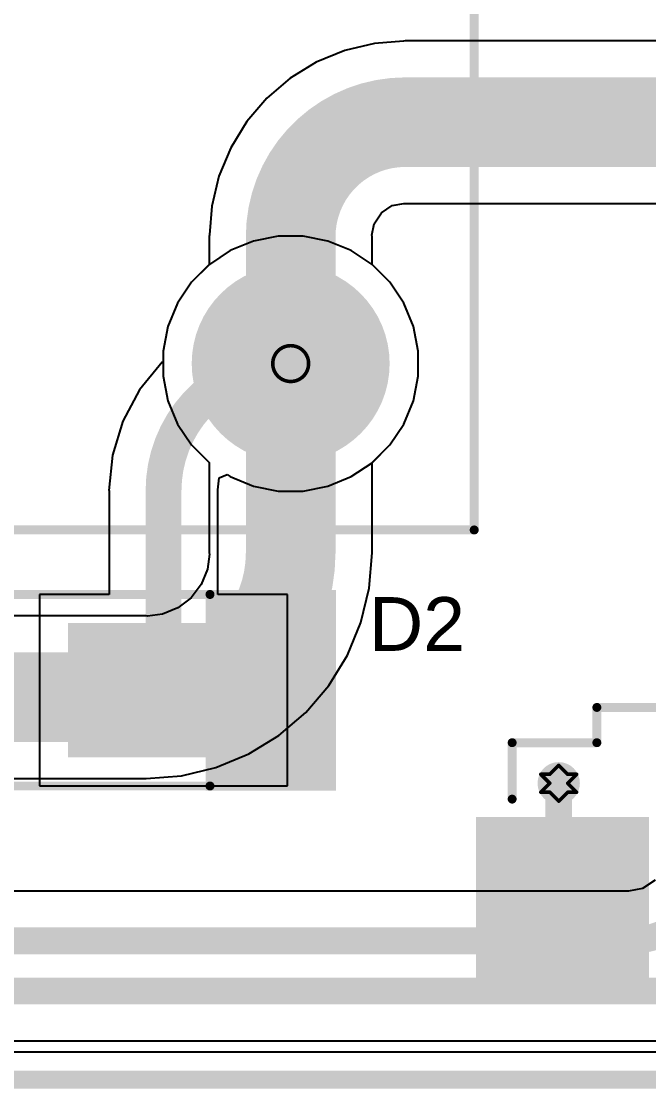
# Model space of a CAD drawing. Header units: inches. Extents: x -4 to 182, y -4 to 85.
# Drawn here: x 24.54 to 33.43, y -4.13 to 11.01 of the extents above; entities that cross this region are included whole.
import ezdxf

# ---------------------------------------------------------------- set-up
doc = ezdxf.new("R2010")
doc.units = ezdxf.units.IN
for name, color, linetype in [('Board Outline', 216, 'Continuous'), ('Bottom Layer', 5, 'Continuous'), ('Bottom Solder', 6, 'Continuous'), ('Drill Drawing', 1, 'Continuous'), ('Multi-Layer', 9, 'Continuous'), ('Pad Holes', 156, 'Continuous'), ('Top Layer', 1, 'Continuous'), ('Top Overlay', 2, 'Continuous'), ('Top Paste', 8, 'Continuous'), ('Top Solder', 216, 'Continuous'), ('Via Holes', 16, 'Continuous')]:
    doc.layers.add(name, color=color, linetype=linetype)
doc.styles.add('Arial', font='', dxfattribs={"height": 0.2})
doc.styles.get('Arial').set_extended_font_data('Arial')

# ---------------------------------------------------------------- blocks, each defined once
blk = doc.blocks.new('G2RL_1A_E2_CV_HA_DC12_13')
at = {"layer": 'Bottom Layer'}
h = blk.add_hatch(color=5, dxfattribs=at)
edge = h.paths.add_edge_path()
edge.add_arc((-12.5, -3.75), 1.3, 0, 360)
at = {"layer": 'Bottom Solder'}
h = blk.add_hatch(color=6, dxfattribs=at)
edge = h.paths.add_edge_path()
edge.add_arc((-12.5, -3.75), 1.402, 0, 360)
at = {"layer": 'Multi-Layer'}
h = blk.add_hatch(color=9, dxfattribs=at)
edge = h.paths.add_edge_path()
edge.add_arc((-12.5, -3.75), 1.3, 0, 360)
at = {"layer": 'Pad Holes'}
h = blk.add_hatch(color=7, dxfattribs=at)
edge = h.paths.add_edge_path()
edge.add_arc((-12.5, -3.75), 0.65, 0, 360)
at = {"layer": 'Top Layer'}
h = blk.add_hatch(color=1, dxfattribs=at)
edge = h.paths.add_edge_path()
edge.add_arc((-12.5, -3.75), 1.3, 0, 360)
at = {"layer": 'Top Solder'}
h = blk.add_hatch(color=216, dxfattribs=at)
edge = h.paths.add_edge_path()
edge.add_arc((-12.5, -3.75), 1.402, 0, 360)
at = {"layer": 'Top Overlay'}
for points in [[(-14.859, 6.401, 0.127, 0.127, 0), (-14.859, -6.35, 0.127, 0.127, 0)], [(-10.744, -3.759, 0.4, 0.4, 0), (-10.871, -3.886, 0.4, 0.4, 0)], [(-10.744, -3.759, 0.4, 0.4, 0), (-10.744, -4.013, 0.4, 0.4, 0)], [(-10.871, -3.886, 0.4, 0.4, 0), (-10.744, -4.013, 0.4, 0.4, 0)], [(-14.859, -6.35, 0.127, 0.127, 0), (14.199, -6.35, 0.127, 0.127, 0)]]:
    blk.add_lwpolyline(points, format="xyseb", dxfattribs=at)
for points in [[(-10.844, -3.759, 0.2, 0.2, 1), (-10.644, -3.759, 0.2, 0.2, 1)], [(-10.844, -3.759, 0.2, 0.2, 1), (-10.644, -3.759, 0.2, 0.2, 1)], [(-10.971, -3.886, 0.2, 0.2, 1), (-10.771, -3.886, 0.2, 0.2, 1)], [(-10.971, -3.886, 0.2, 0.2, 1), (-10.771, -3.886, 0.2, 0.2, 1)], [(-10.844, -4.013, 0.2, 0.2, 1), (-10.644, -4.013, 0.2, 0.2, 1)], [(-10.844, -4.013, 0.2, 0.2, 1), (-10.644, -4.013, 0.2, 0.2, 1)], [(-14.891, -6.35, 0.0635, 0.0635, 1), (-14.827, -6.35, 0.0635, 0.0635, 1)], [(-14.891, -6.35, 0.0635, 0.0635, 1), (-14.827, -6.35, 0.0635, 0.0635, 1)]]:
    blk.add_lwpolyline(points, format="xyseb", close=True, dxfattribs=at)
blk = doc.blocks.new('HC_1_25_6PLT_18')
at = {"layer": 'Top Layer'}
for points in [[(-2.775, 0.277), (-3.475, 0.277), (-3.475, 2.277), (-2.775, 2.277)], [(-1.525, 0.275), (-2.225, 0.275), (-2.225, 2.275), (-1.525, 2.275)], [(-0.275, 0.275), (-0.975, 0.275), (-0.975, 2.275), (-0.275, 2.275)], [(0.975, 0.275), (0.275, 0.275), (0.275, 2.275), (0.975, 2.275)], [(2.225, 0.273), (1.525, 0.273), (1.525, 2.273), (2.225, 2.273)], [(3.475, 0.273), (2.775, 0.273), (2.775, 2.273), (3.475, 2.273)], [(-6.575, -0.027), (-4.225, -0.027), (-4.225, -2.527), (-6.575, -2.527)], [(4.225, -0.027), (6.575, -0.027), (6.575, -2.527), (4.225, -2.527)]]:
    blk.add_hatch(color=1, dxfattribs=at).paths.add_polyline_path(points)
at = {"layer": 'Top Paste'}
for points in [[(-2.775, 0.277), (-3.475, 0.277), (-3.475, 2.277), (-2.775, 2.277)], [(-1.525, 0.275), (-2.225, 0.275), (-2.225, 2.275), (-1.525, 2.275)], [(-0.275, 0.275), (-0.975, 0.275), (-0.975, 2.275), (-0.275, 2.275)], [(0.975, 0.275), (0.275, 0.275), (0.275, 2.275), (0.975, 2.275)], [(2.225, 0.273), (1.525, 0.273), (1.525, 2.273), (2.225, 2.273)], [(3.475, 0.273), (2.775, 0.273), (2.775, 2.273), (3.475, 2.273)], [(-6.575, -0.027), (-4.225, -0.027), (-4.225, -2.527), (-6.575, -2.527)], [(4.225, -0.027), (6.575, -0.027), (6.575, -2.527), (4.225, -2.527)]]:
    blk.add_hatch(color=8, dxfattribs=at).paths.add_polyline_path(points)
at = {"layer": 'Top Solder'}
for points in [[(-2.674, 0.175), (-3.577, 0.175), (-3.577, 2.378), (-2.674, 2.378)], [(-1.423, 0.173), (-2.327, 0.173), (-2.327, 2.376), (-1.423, 2.376)], [(-0.173, 0.174), (-1.077, 0.174), (-1.077, 2.377), (-0.173, 2.377)], [(1.077, 0.173), (0.173, 0.173), (0.173, 2.376), (1.077, 2.376)], [(2.327, 0.171), (1.423, 0.171), (1.423, 2.374), (2.327, 2.374)], [(3.577, 0.171), (2.673, 0.171), (2.673, 2.374), (3.577, 2.374)], [(-6.625, 0.023), (-4.175, 0.023), (-4.175, -2.577), (-6.625, -2.577)], [(4.175, 0.023), (6.625, 0.023), (6.625, -2.577), (4.175, -2.577)]]:
    blk.add_hatch(color=216, dxfattribs=at).paths.add_polyline_path(points)
at = {"layer": 'Top Overlay'}
for points in [[(-3.905, 2.272, 0.127, 0.127, 0), (-3.679, 2.047, 0.127, 0.127, 0)], [(-3.905, 1.821, 0.127, 0.127, 0), (-3.905, 2.272, 0.127, 0.127, 0)], [(-3.905, 1.821, 0.127, 0.127, 0), (-3.679, 2.047, 0.127, 0.127, 0)], [(-4.912, 1.575, 0.127, 0.127, 0), (-3.706, 1.575, 0.127, 0.127, 0)], [(-4.912, 1.075, 0.127, 0.127, 0), (-4.912, 1.575, 0.127, 0.127, 0)], [(-2.544, 1.575, 0.127, 0.127, 0), (-2.456, 1.575, 0.127, 0.127, 0)], [(-1.294, 1.575, 0.127, 0.127, 0), (-1.206, 1.575, 0.127, 0.127, 0)], [(-0.044, 1.575, 0.127, 0.127, 0), (0.044, 1.575, 0.127, 0.127, 0)], [(1.206, 1.575, 0.127, 0.127, 0), (1.294, 1.575, 0.127, 0.127, 0)], [(2.456, 1.575, 0.127, 0.127, 0), (2.544, 1.575, 0.127, 0.127, 0)], [(3.706, 1.575, 0.127, 0.127, 0), (5.088, 1.575, 0.127, 0.127, 0)], [(5.088, 1.075, 0.127, 0.127, 0), (5.088, 1.575, 0.127, 0.127, 0)], [(-6.112, 1.075, 0.127, 0.127, 0), (-4.912, 1.075, 0.127, 0.127, 0)], [(-6.112, 0.275, 0.127, 0.127, 0), (-6.112, 1.075, 0.127, 0.127, 0)], [(5.088, 1.075, 0.127, 0.127, 0), (6.088, 1.075, 0.127, 0.127, 0)], [(6.088, 0.275, 0.127, 0.127, 0), (6.088, 1.075, 0.127, 0.127, 0)], [(-3.994, -2.125, 0.127, 0.127, 0), (3.994, -2.125, 0.127, 0.127, 0)]]:
    blk.add_lwpolyline(points, format="xyseb", dxfattribs=at)
for points in [[(-3.936, 2.272, 0.0635, 0.0635, 1), (-3.873, 2.272, 0.0635, 0.0635, 1)], [(-3.936, 2.272, 0.0635, 0.0635, 1), (-3.873, 2.272, 0.0635, 0.0635, 1)], [(-3.711, 2.047, 0.0635, 0.0635, 1), (-3.647, 2.047, 0.0635, 0.0635, 1)], [(-3.711, 2.047, 0.0635, 0.0635, 1), (-3.647, 2.047, 0.0635, 0.0635, 1)], [(-3.936, 1.821, 0.0635, 0.0635, 1), (-3.873, 1.821, 0.0635, 0.0635, 1)], [(-3.936, 1.821, 0.0635, 0.0635, 1), (-3.873, 1.821, 0.0635, 0.0635, 1)], [(-4.944, 1.575, 0.0635, 0.0635, 1), (-4.881, 1.575, 0.0635, 0.0635, 1)], [(-4.944, 1.575, 0.0635, 0.0635, 1), (-4.881, 1.575, 0.0635, 0.0635, 1)], [(-3.738, 1.575, 0.0635, 0.0635, 1), (-3.674, 1.575, 0.0635, 0.0635, 1)], [(-2.576, 1.575, 0.0635, 0.0635, 1), (-2.512, 1.575, 0.0635, 0.0635, 1)], [(-2.488, 1.575, 0.0635, 0.0635, 1), (-2.424, 1.575, 0.0635, 0.0635, 1)], [(-1.326, 1.575, 0.0635, 0.0635, 1), (-1.262, 1.575, 0.0635, 0.0635, 1)], [(-1.238, 1.575, 0.0635, 0.0635, 1), (-1.174, 1.575, 0.0635, 0.0635, 1)], [(-0.076, 1.575, 0.0635, 0.0635, 1), (-0.012, 1.575, 0.0635, 0.0635, 1)], [(0.012, 1.575, 0.0635, 0.0635, 1), (0.076, 1.575, 0.0635, 0.0635, 1)], [(1.174, 1.575, 0.0635, 0.0635, 1), (1.238, 1.575, 0.0635, 0.0635, 1)], [(1.262, 1.575, 0.0635, 0.0635, 1), (1.326, 1.575, 0.0635, 0.0635, 1)], [(2.424, 1.575, 0.0635, 0.0635, 1), (2.488, 1.575, 0.0635, 0.0635, 1)], [(2.512, 1.575, 0.0635, 0.0635, 1), (2.576, 1.575, 0.0635, 0.0635, 1)], [(3.674, 1.575, 0.0635, 0.0635, 1), (3.738, 1.575, 0.0635, 0.0635, 1)], [(5.056, 1.575, 0.0635, 0.0635, 1), (5.119, 1.575, 0.0635, 0.0635, 1)], [(5.056, 1.575, 0.0635, 0.0635, 1), (5.119, 1.575, 0.0635, 0.0635, 1)], [(-6.144, 1.075, 0.0635, 0.0635, 1), (-6.081, 1.075, 0.0635, 0.0635, 1)], [(-6.144, 1.075, 0.0635, 0.0635, 1), (-6.081, 1.075, 0.0635, 0.0635, 1)], [(-4.944, 1.075, 0.0635, 0.0635, 1), (-4.881, 1.075, 0.0635, 0.0635, 1)], [(-4.944, 1.075, 0.0635, 0.0635, 1), (-4.881, 1.075, 0.0635, 0.0635, 1)], [(5.056, 1.075, 0.0635, 0.0635, 1), (5.119, 1.075, 0.0635, 0.0635, 1)], [(5.056, 1.075, 0.0635, 0.0635, 1), (5.119, 1.075, 0.0635, 0.0635, 1)], [(6.056, 1.075, 0.0635, 0.0635, 1), (6.119, 1.075, 0.0635, 0.0635, 1)], [(6.056, 1.075, 0.0635, 0.0635, 1), (6.119, 1.075, 0.0635, 0.0635, 1)], [(-6.144, 0.275, 0.0635, 0.0635, 1), (-6.081, 0.275, 0.0635, 0.0635, 1)], [(6.056, 0.275, 0.0635, 0.0635, 1), (6.119, 0.275, 0.0635, 0.0635, 1)], [(-4.026, -2.125, 0.0635, 0.0635, 1), (-3.962, -2.125, 0.0635, 0.0635, 1)], [(3.962, -2.125, 0.0635, 0.0635, 1), (4.026, -2.125, 0.0635, 0.0635, 1)]]:
    blk.add_lwpolyline(points, format="xyseb", close=True, dxfattribs=at)
blk = doc.blocks.new('SMA_21')
at = {"layer": 'Top Layer'}
for points in [[(-3.25, 0.85), (-0.75, 0.85), (-0.75, -0.85), (-3.25, -0.85)], [(0.75, 0.85), (3.25, 0.85), (3.25, -0.85), (0.75, -0.85)]]:
    blk.add_hatch(color=1, dxfattribs=at).paths.add_polyline_path(points)
at = {"layer": 'Top Overlay'}
for points in [[(-4.445, -1.422), (-3.278, -1.422), (-3.278, 1.422), (-4.445, 1.422)], [(-3.3, 0.924), (-2.596, 0.924), (-2.596, 1.422), (-3.3, 1.422)], [(-3.3, -1.422), (-2.596, -1.422), (-2.596, -0.924), (-3.3, -0.924)]]:
    blk.add_hatch(color=2, dxfattribs=at).paths.add_polyline_path(points)
at = {"layer": 'Top Paste'}
for points in [[(-3.25, 0.85), (-0.75, 0.85), (-0.75, -0.85), (-3.25, -0.85)], [(0.75, 0.85), (3.25, 0.85), (3.25, -0.85), (0.75, -0.85)]]:
    blk.add_hatch(color=8, dxfattribs=at).paths.add_polyline_path(points)
at = {"layer": 'Top Solder'}
for points in [[(-3.352, 0.952), (-0.648, 0.952), (-0.648, -0.952), (-3.352, -0.952)], [(0.648, 0.952), (3.352, 0.952), (3.352, -0.952), (0.648, -0.952)]]:
    blk.add_hatch(color=216, dxfattribs=at).paths.add_polyline_path(points)
at = {"layer": 'Top Overlay'}
for points in [[(2.061, 1.358, 0.127, 0.127, 0), (-2.658, 1.358, 0.127, 0.127, 0)], [(2.061, 1.358, 0.127, 0.127, 0), (2.061, 1.012, 0.127, 0.127, 0)], [(2.061, -1.012, 0.127, 0.127, 0), (2.061, -1.358, 0.127, 0.127, 0)], [(2.061, -1.358, 0.127, 0.127, 0), (-2.658, -1.358, 0.127, 0.127, 0)]]:
    blk.add_lwpolyline(points, format="xyseb", dxfattribs=at)
for points in [[(-2.69, 1.358, 0.0635, 0.0635, 1), (-2.626, 1.358, 0.0635, 0.0635, 1)], [(2.029, 1.358, 0.0635, 0.0635, 1), (2.093, 1.358, 0.0635, 0.0635, 1)], [(2.029, 1.358, 0.0635, 0.0635, 1), (2.093, 1.358, 0.0635, 0.0635, 1)], [(2.029, 1.012, 0.0635, 0.0635, 1), (2.093, 1.012, 0.0635, 0.0635, 1)], [(2.029, -1.012, 0.0635, 0.0635, 1), (2.093, -1.012, 0.0635, 0.0635, 1)], [(-2.69, -1.358, 0.0635, 0.0635, 1), (-2.626, -1.358, 0.0635, 0.0635, 1)], [(2.029, -1.358, 0.0635, 0.0635, 1), (2.093, -1.358, 0.0635, 0.0635, 1)], [(2.029, -1.358, 0.0635, 0.0635, 1), (2.093, -1.358, 0.0635, 0.0635, 1)]]:
    blk.add_lwpolyline(points, format="xyseb", close=True, dxfattribs=at)

msp = doc.modelspace()

# ---------------------------------------------------------------- hatches: boundary and pattern name
at = {"layer": 'Bottom Layer'}
h = msp.add_hatch(color=5, dxfattribs=at)
edge = h.paths.add_edge_path()
edge.add_arc((32.156, 0.203), 0.3, 0, 360)
at = {"layer": 'Top Layer'}
h = msp.add_hatch(color=1, dxfattribs=at)
edge = h.paths.add_edge_path()
edge.add_arc((32.156, 0.203), 0.3, 0, 360)
at = {"layer": 'Via Holes'}
h = msp.add_hatch(color=7, dxfattribs=at)
edge = h.paths.add_edge_path()
edge.add_arc((32.156, 0.203), 0.15, 0, 360)

# ---------------------------------------------------------------- linework, layer by layer
at = {"layer": 'Board Outline'}
msp.add_lwpolyline([(-1, -4, 0.254, 0.254, 0), (50.174, -4, 0.254, 0.254, 0)], format="xyseb", dxfattribs=at)
at = {"layer": 'Bottom Layer'}
for p, q in [((29.548, 10.693), (29.124, 10.592)), ((29.957, 10.725), (29.548, 10.693)), ((29.981, 10.729), (29.957, 10.725)), ((37.56, 10.729), (29.981, 10.729)), ((29.124, 10.592), (28.722, 10.425)), ((28.722, 10.425), (28.351, 10.198)), ((28.351, 10.198), (28.02, 9.915)), ((28.02, 9.915), (27.737, 9.584)), ((27.737, 9.584), (27.51, 9.213)), ((27.51, 9.213), (27.343, 8.811)), ((27.343, 8.811), (27.242, 8.387)), ((27.242, 8.387), (27.209, 7.978)), ((29.645, 8.29), (29.799, 8.393)), ((29.799, 8.393), (29.962, 8.425)), ((29.962, 8.425), (29.981, 8.423)), ((29.981, 8.423), (37.56, 8.423)), ((29.542, 8.136), (29.645, 8.29)), ((29.509, 7.972), (29.542, 8.136)), ((27.209, 7.978), (27.206, 7.953)), ((27.206, 7.953), (27.206, 7.557)), ((29.512, 7.953), (29.509, 7.972)), ((29.512, 7.557), (29.512, 7.953)), ((27.206, 7.557), (26.955, 7.305)), ((29.763, 7.305), (29.512, 7.557)), ((26.955, 7.305), (26.757, 7.009)), ((29.961, 7.009), (29.763, 7.305)), ((26.757, 7.009), (26.621, 6.68)), ((30.098, 6.68), (29.961, 7.009)), ((26.621, 6.68), (26.551, 6.331)), ((30.167, 6.331), (30.098, 6.68)), ((26.551, 6.331), (26.551, 5.975)), ((30.167, 5.975), (30.167, 6.331)), ((26.551, 5.975), (26.621, 5.625)), ((30.098, 5.625), (30.167, 5.975)), ((26.621, 5.625), (26.757, 5.296)), ((29.961, 5.296), (30.098, 5.625)), ((26.757, 5.296), (26.955, 5)), ((29.763, 5), (29.961, 5.296)), ((26.955, 5), (27.206, 4.749)), ((29.512, 4.749), (29.763, 5)), ((27.206, 4.749), (27.206, 3.47)), ((29.512, 3.47), (29.512, 4.749)), ((27.209, 3.451), (27.18, 3.237)), ((27.206, 3.47), (27.209, 3.451)), ((29.473, 2.969), (29.512, 3.47)), ((29.512, 3.47), (29.512, 3.47)), ((27.18, 3.237), (27.091, 3.02)), ((27.091, 3.02), (26.948, 2.834)), ((29.355, 2.481), (29.473, 2.969)), ((26.948, 2.834), (26.761, 2.691)), ((26.312, 2.575), (16.234, 2.575)), ((26.33, 2.573), (26.312, 2.575)), ((26.545, 2.601), (26.33, 2.573)), ((26.761, 2.691), (26.545, 2.601)), ((29.163, 2.017), (29.355, 2.481)), ((28.901, 1.589), (29.163, 2.017)), ((28.575, 1.207), (28.901, 1.589)), ((28.193, 0.881), (28.575, 1.207)), ((27.765, 0.618), (28.193, 0.881)), ((27.301, 0.426), (27.765, 0.618)), ((26.312, 0.27), (26.812, 0.309)), ((26.812, 0.309), (27.301, 0.426)), ((16.234, 0.27), (26.312, 0.27)), ((26.312, 0.27), (26.312, 0.27)), ((33.521, -1.17), (33.342, -1.289)), ((33.131, -1.327), (4.747, -1.327)), ((33.143, -1.329), (33.131, -1.327)), ((33.342, -1.289), (33.143, -1.329)), ((17.261, -3.448), (34.931, -3.448)), ((50.345, -3.612), (17.139, -3.612))]:
    msp.add_line(p, q, dxfattribs=at)
for points in [[(28.359, 7.953, 1.27, 1.27, -0.414214), (29.981, 9.576, 1.27, 1.27, 0)], [(29.981, 9.576, 1.27, 1.27, 0), (37.56, 9.576, 1.27, 1.27, 0)], [(28.359, 3.47, 1.27, 1.27, 0), (28.359, 7.953, 1.27, 1.27, 0)], [(28.359, 3.47, 1.27, 1.27, -0.414214), (26.312, 1.422, 1.27, 1.27, 0)], [(16.234, 1.422, 1.27, 1.27, 0), (26.312, 1.422, 1.27, 1.27, 0)], [(34.383, -0.78, 0.381, 0.381, -0.414214), (33.131, -2.032, 0.381, 0.381, 0)], [(4.747, -2.032, 0.381, 0.381, 0), (33.131, -2.032, 0.381, 0.381, 0)], [(16.866, -2.743, 0.381, 0.381, 0), (34.931, -2.743, 0.381, 0.381, 0)]]:
    msp.add_lwpolyline(points, format="xyseb", dxfattribs=at)
for points in [[(29.664, 9.576, 0.635, 0.635, 1), (30.299, 9.576, 0.635, 0.635, 1)], [(29.664, 9.576, 0.635, 0.635, 1), (30.299, 9.576, 0.635, 0.635, 1)], [(28.042, 7.953, 0.635, 0.635, 1), (28.677, 7.953, 0.635, 0.635, 1)], [(28.042, 7.953, 0.635, 0.635, 1), (28.677, 7.953, 0.635, 0.635, 1)], [(28.042, 3.47, 0.635, 0.635, 1), (28.677, 3.47, 0.635, 0.635, 1)], [(28.042, 3.47, 0.635, 0.635, 1), (28.677, 3.47, 0.635, 0.635, 1)], [(25.994, 1.422, 0.635, 0.635, 1), (26.629, 1.422, 0.635, 0.635, 1)], [(25.994, 1.422, 0.635, 0.635, 1), (26.629, 1.422, 0.635, 0.635, 1)], [(33.036, -2.032, 0.191, 0.191, 1), (33.226, -2.032, 0.191, 0.191, 1)], [(33.036, -2.032, 0.191, 0.191, 1), (33.226, -2.032, 0.191, 0.191, 1)]]:
    msp.add_lwpolyline(points, format="xyseb", close=True, dxfattribs=at)
at = {"layer": 'Drill Drawing'}
for points in [[(28.613, 6.153, 0.0508, 0.0508, 1), (28.105, 6.153, 0.0508, 0.0508, 1)], [(28.092, 6.153, 0.0254, 0.0254, 1), (28.118, 6.153, 0.0254, 0.0254, 1)], [(28.6, 6.153, 0.0254, 0.0254, 1), (28.626, 6.153, 0.0254, 0.0254, 1)], [(32.144, 0.457, 0.0254, 0.0254, 1), (32.169, 0.457, 0.0254, 0.0254, 1)], [(32.144, 0.457, 0.0254, 0.0254, 1), (32.169, 0.457, 0.0254, 0.0254, 1)], [(31.89, 0.33, 0.0254, 0.0254, 1), (31.915, 0.33, 0.0254, 0.0254, 1)], [(31.89, 0.33, 0.0254, 0.0254, 1), (31.915, 0.33, 0.0254, 0.0254, 1)], [(32.017, 0.33, 0.0254, 0.0254, 1), (32.042, 0.33, 0.0254, 0.0254, 1)], [(32.017, 0.33, 0.0254, 0.0254, 1), (32.042, 0.33, 0.0254, 0.0254, 1)], [(32.271, 0.33, 0.0254, 0.0254, 1), (32.296, 0.33, 0.0254, 0.0254, 1)], [(32.271, 0.33, 0.0254, 0.0254, 1), (32.296, 0.33, 0.0254, 0.0254, 1)], [(32.398, 0.33, 0.0254, 0.0254, 1), (32.423, 0.33, 0.0254, 0.0254, 1)], [(32.398, 0.33, 0.0254, 0.0254, 1), (32.423, 0.33, 0.0254, 0.0254, 1)], [(32.017, 0.203, 0.0254, 0.0254, 1), (32.042, 0.203, 0.0254, 0.0254, 1)], [(32.017, 0.203, 0.0254, 0.0254, 1), (32.042, 0.203, 0.0254, 0.0254, 1)], [(32.271, 0.203, 0.0254, 0.0254, 1), (32.296, 0.203, 0.0254, 0.0254, 1)], [(32.271, 0.203, 0.0254, 0.0254, 1), (32.296, 0.203, 0.0254, 0.0254, 1)], [(31.89, 0.076, 0.0254, 0.0254, 1), (31.915, 0.076, 0.0254, 0.0254, 1)], [(31.89, 0.076, 0.0254, 0.0254, 1), (31.915, 0.076, 0.0254, 0.0254, 1)], [(32.017, 0.076, 0.0254, 0.0254, 1), (32.042, 0.076, 0.0254, 0.0254, 1)], [(32.017, 0.076, 0.0254, 0.0254, 1), (32.042, 0.076, 0.0254, 0.0254, 1)], [(32.271, 0.076, 0.0254, 0.0254, 1), (32.296, 0.076, 0.0254, 0.0254, 1)], [(32.271, 0.076, 0.0254, 0.0254, 1), (32.296, 0.076, 0.0254, 0.0254, 1)], [(32.398, 0.076, 0.0254, 0.0254, 1), (32.423, 0.076, 0.0254, 0.0254, 1)], [(32.398, 0.076, 0.0254, 0.0254, 1), (32.423, 0.076, 0.0254, 0.0254, 1)], [(32.144, -0.051, 0.0254, 0.0254, 1), (32.169, -0.051, 0.0254, 0.0254, 1)], [(32.144, -0.051, 0.0254, 0.0254, 1), (32.169, -0.051, 0.0254, 0.0254, 1)]]:
    msp.add_lwpolyline(points, format="xyseb", close=True, dxfattribs=at)
for points in [[(32.029, 0.33, 0.0508, 0.0508, 0), (32.156, 0.457, 0.0508, 0.0508, 0)], [(32.156, 0.457, 0.0508, 0.0508, 0), (32.283, 0.33, 0.0508, 0.0508, 0)], [(31.902, 0.33, 0.0508, 0.0508, 0), (32.029, 0.203, 0.0508, 0.0508, 0)], [(31.902, 0.33, 0.0508, 0.0508, 0), (32.029, 0.33, 0.0508, 0.0508, 0)], [(32.283, 0.33, 0.0508, 0.0508, 0), (32.41, 0.33, 0.0508, 0.0508, 0)], [(32.283, 0.203, 0.0508, 0.0508, 0), (32.41, 0.33, 0.0508, 0.0508, 0)], [(31.902, 0.076, 0.0508, 0.0508, 0), (32.029, 0.203, 0.0508, 0.0508, 0)], [(32.283, 0.203, 0.0508, 0.0508, 0), (32.41, 0.076, 0.0508, 0.0508, 0)], [(31.902, 0.076, 0.0508, 0.0508, 0), (32.029, 0.076, 0.0508, 0.0508, 0)], [(32.029, 0.076, 0.0508, 0.0508, 0), (32.156, -0.051, 0.0508, 0.0508, 0)], [(32.156, -0.051, 0.0508, 0.0508, 0), (32.283, 0.076, 0.0508, 0.0508, 0)], [(32.283, 0.076, 0.0508, 0.0508, 0), (32.41, 0.076, 0.0508, 0.0508, 0)]]:
    msp.add_lwpolyline(points, format="xyseb", dxfattribs=at)
at = {"layer": 'Top Layer'}
for p, q in [((27.832, 7.891), (27.503, 7.755)), ((28.181, 7.961), (27.832, 7.891)), ((28.537, 7.961), (28.181, 7.961)), ((28.886, 7.891), (28.537, 7.961)), ((29.215, 7.755), (28.886, 7.891)), ((27.503, 7.755), (27.207, 7.557)), ((29.512, 7.557), (29.215, 7.755)), ((27.207, 7.557), (26.955, 7.305)), ((29.763, 7.305), (29.512, 7.557)), ((26.955, 7.305), (26.757, 7.009)), ((29.961, 7.009), (29.763, 7.305)), ((26.757, 7.009), (26.621, 6.68)), ((30.098, 6.68), (29.961, 7.009)), ((26.621, 6.68), (26.551, 6.331)), ((30.167, 6.331), (30.098, 6.68)), ((26.551, 6.331), (26.551, 6.184)), ((30.167, 5.975), (30.167, 6.331)), ((26.538, 6.173), (26.218, 5.783)), ((26.551, 6.184), (26.538, 6.173)), ((30.098, 5.625), (30.167, 5.975)), ((26.218, 5.783), (25.98, 5.338)), ((29.961, 5.296), (30.098, 5.625)), ((25.98, 5.338), (25.833, 4.854)), ((29.763, 5), (29.961, 5.296)), ((29.512, 4.748), (29.763, 5)), ((25.833, 4.854), (25.784, 4.352)), ((29.215, 4.551), (29.512, 4.748)), ((27.348, 4.532), (27.457, 4.581)), ((27.457, 4.581), (27.503, 4.551)), ((27.503, 4.551), (27.832, 4.414)), ((28.886, 4.414), (29.215, 4.551)), ((27.326, 4.362), (27.348, 4.532)), ((27.832, 4.414), (28.181, 4.345)), ((28.537, 4.345), (28.886, 4.414)), ((25.784, 4.352), (25.79, 4.352)), ((25.79, 4.352), (25.79, 2.88)), ((27.327, 4.352), (27.326, 4.362)), ((27.327, 2.88), (27.327, 4.352)), ((28.181, 4.345), (28.537, 4.345)), ((25.79, 2.88), (24.8, 2.88)), ((24.8, 2.88), (24.8, 0.164)), ((28.316, 2.88), (27.327, 2.88)), ((28.316, 0.164), (28.316, 2.88)), ((24.8, 0.164), (28.316, 0.164)), ((50.345, -3.612), (17.139, -3.612))]:
    msp.add_line(p, q, dxfattribs=at)
for points in [[(26.558, 4.352, 0.508, 0.508, -0.414214), (28.359, 6.153, 0.508, 0.508, 0)], [(26.558, 1.522, 0.508, 0.508, 0), (26.558, 4.352, 0.508, 0.508, 0)], [(32.156, -1.52, 0.381, 0.381, 0), (32.156, 0.203, 0.381, 0.381, 0)], [(32.209, -1.573, 0.381, 0.381, -0.414214), (32.156, -1.52, 0.381, 0.381, 0)]]:
    msp.add_lwpolyline(points, format="xyseb", dxfattribs=at)
for points in [[(28.232, 6.153, 0.254, 0.254, 1), (28.486, 6.153, 0.254, 0.254, 1)], [(26.431, 4.352, 0.254, 0.254, 1), (26.685, 4.352, 0.254, 0.254, 1)], [(26.431, 4.352, 0.254, 0.254, 1), (26.685, 4.352, 0.254, 0.254, 1)], [(26.431, 1.522, 0.254, 0.254, 1), (26.685, 1.522, 0.254, 0.254, 1)], [(32.061, 0.203, 0.191, 0.191, 1), (32.252, 0.203, 0.191, 0.191, 1)], [(32.061, -1.52, 0.191, 0.191, 1), (32.252, -1.52, 0.191, 0.191, 1)], [(32.061, -1.52, 0.191, 0.191, 1), (32.252, -1.52, 0.191, 0.191, 1)], [(32.114, -1.573, 0.191, 0.191, 1), (32.305, -1.573, 0.191, 0.191, 1)]]:
    msp.add_lwpolyline(points, format="xyseb", close=True, dxfattribs=at)

# ---------------------------------------------------------------- block references
for name, p, rotation in [('G2RL_1A_E2_CV_HA_DC12_13', (24.609, 18.653), 90), ('SMA_21', (24.558, 1.522), 180)]:
    msp.add_blockref(name, p, dxfattribs=dict(rotation=rotation))
msp.add_blockref('HC_1_25_6PLT_18', (37.609, -0.297))

# ---------------------------------------------------------------- texts
at = {"layer": 'Top Overlay', "style": 'Arial'}
msp.add_text('D2', height=0.762, dxfattribs=at).set_placement((29.468, 2.08))

doc.saveas('drawing.dxf')
